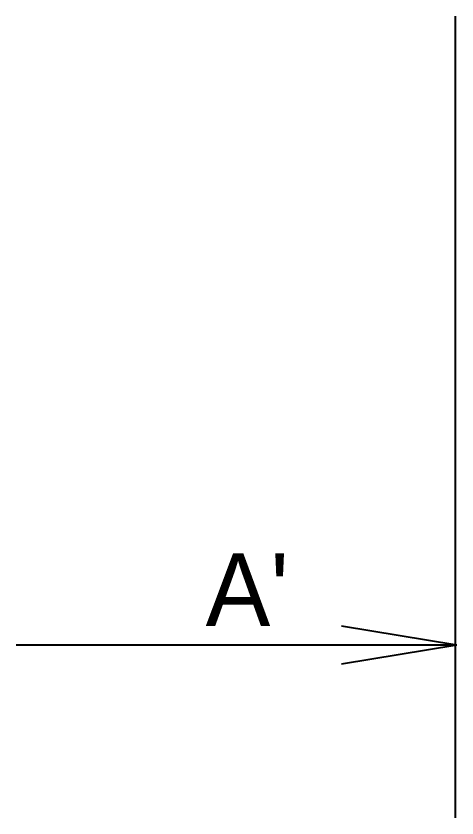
# Model space of a CAD drawing. Header units: millimetres. Extents: x 220 to 847, y -60 to 585.
# Drawn here: x 219.71 to 237.92, y -43.54 to -10.43 of the extents above; entities that cross this region are included whole.
import ezdxf

# ---------------------------------------------------------------- set-up
doc = ezdxf.new("R2010")
doc.units = ezdxf.units.MM

msp = doc.modelspace()

# ---------------------------------------------------------------- linework, layer by layer
for p, q in [((237.855, -10.426), (237.855, -43.541)), ((237.924, -36.406), (233.148, -35.619)), ((237.924, -36.406), (219.705, -36.406)), ((237.924, -36.406), (233.148, -37.193))]:
    msp.add_line(p, q)

# ---------------------------------------------------------------- texts
msp.add_text("А'", height=3).set_placement((227.538, -35.616))

doc.saveas('drawing.dxf')
